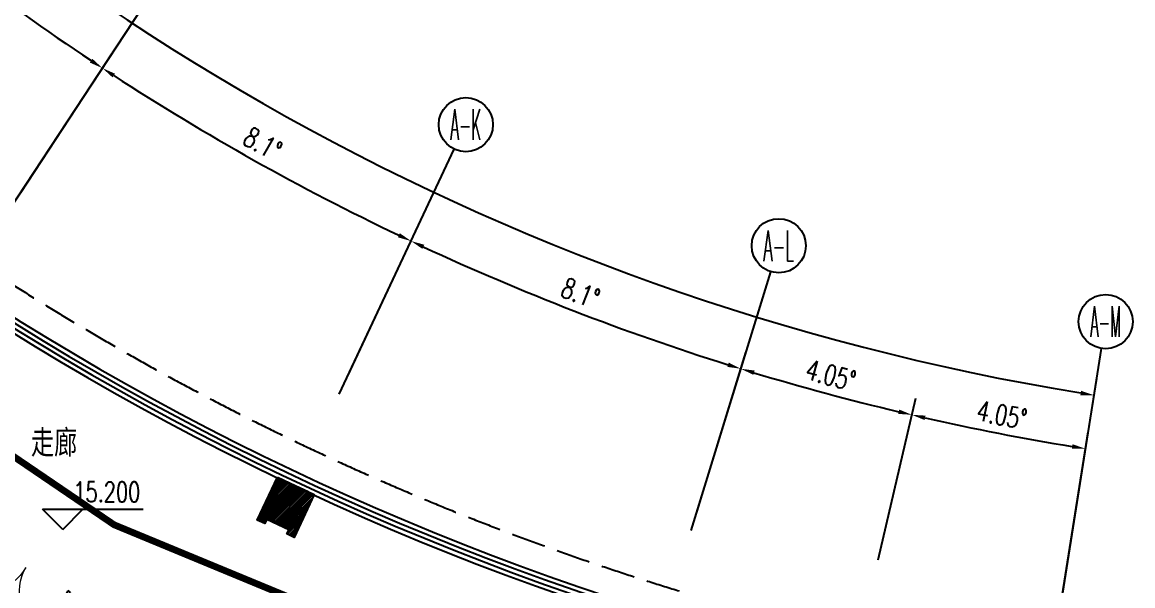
# Model space of a CAD drawing. Extents: x 13680 to 1640314, y -473492 to 65390.
# Drawn here: x 1500121 to 1516529, y -426052 to -417729 of the extents above; entities that cross this region are included whole.
import ezdxf
from ezdxf.enums import TextEntityAlignment as Align

# ---------------------------------------------------------------- set-up
doc = ezdxf.new("R2010")
doc.units = 0
doc.header["$LTSCALE"] = 1000
doc.header["$MEASUREMENT"] = 0
doc.linetypes.add('DASH', pattern=[0.35, 0.25, -0.1])
for name, color, linetype in [('0-桥架', 120, 'Continuous'), ('AXIS', 1, 'Continuous'), ('AXIS_TEXT', 7, 'Continuous'), ('COLUMN', 255, 'Continuous'), ('DIM_ELEV', 3, 'Continuous'), ('LINE', 123, 'Continuous'), ('PUB_HATCH', 8, 'Continuous'), ('PUB_TEXT', 7, 'Continuous'), ('WALL', 255, 'Continuous'), ('WINDOW', 2, 'Continuous')]:
    doc.layers.add(name, color=color, linetype=linetype)
doc.styles.add('-DXTGEDITXT', font='GEDITXT', dxfattribs={"bigfont": 'DXT'})
doc.styles.add('_HZTXT', font='txt.shx', dxfattribs={"width": 0.8, "bigfont": 'HZTXT.shx'})
doc.styles.add('_TCH_AXIS', font='COMPLEX', dxfattribs={"bigfont": 'GBCBIG'})
doc.styles.add('_TCH_DIM', font='SIMPLEX', dxfattribs={"bigfont": 'GBCBIG'})
doc.styles.add('_TCH_DIM_T3', font='SIMPLEX', dxfattribs={"width": 0.705882, "bigfont": 'GBCBIG'})
doc.dimstyles.new('_TCH_ARROW&&100', dxfattribs={"dimtxt": 297.5, "dimasz": 200, "dimexe": 250, "dimexo": 300, "dimgap": 126.25, "dimtad": 1, "dimdec": 0, "dimzin": 0, "dimdsep": 46, "dimtxsty": '_TCH_DIM_T3', "dimcen": 0.09, "dimclrt": 7, "dimazin": 2, "dimtfac": 1, "dimtdec": 0, "dimtix": 1, "dimtmove": 2, "dimatfit": 3, "dimfxl": 1, "dimtolj": 1, "dimtzin": 0, "dimarcsym": 0})

# ---------------------------------------------------------------- blocks, each defined once
blk = doc.blocks.new('*D388')
at = {"layer": 'AXIS', "color": 0, "lineweight": -2, "transparency": 16777216}
for p, q in [((1579164, -403645), (1575914, -403645)), ((1627079, -459746), (1626570, -462956))]:
    blk.add_line(p, q, dxfattribs=at)
blk.add_arc((1635964, -403645), 59800, 180.19165, 260.80826, dxfattribs=at)
at = {"layer": 'AXIS', "color": 0, "transparency": 16777216}
for points in [[(1576131, -403845), (1576198, -403845), (1576164, -403645)], [(1626417, -462645), (1626407, -462710), (1626610, -462709)]]:
    blk.add_solid(points, dxfattribs=at)
at = {"layer": 'Defpoints', "color": 0, "transparency": 16777216}
for p in [(1579464, -403645), (1635964, -403645), (1582682, -430794), (1627126, -459450)]:
    blk.add_point(p, dxfattribs=at)
at = {"layer": 'AXIS', "color": 7, "transparency": 16777216, "insert": (1590701, -442304), "char_height": 297.5, "attachment_point": 5, "rotation": 310.5, "style": '_TCH_DIM_T3'}
blk.add_mtext('\\A1;81°', dxfattribs=at)
blk = doc.blocks.new('*D397')
at = {"layer": 'AXIS', "color": 0, "lineweight": -2, "transparency": 16777216}
for p, q in [((1610041, -433050), (1611661, -431212)), ((1614443, -436409), (1615788, -434361))]:
    blk.add_line(p, q, dxfattribs=at)
blk.add_arc((1635964, -403645), 37000, 228.9097, 236.3903, dxfattribs=at)
at = {"layer": 'AXIS', "color": 0, "transparency": 16777216}
for points in [[(1611624, -431556), (1611668, -431506), (1611496, -431399)], [(1615502, -434432), (1615465, -434488), (1615651, -434570)]]:
    blk.add_solid(points, dxfattribs=at)
at = {"layer": 'Defpoints', "color": 0, "transparency": 16777216}
for p in [(1635964, -403645), (1612830, -432521), (1609843, -433275), (1614278, -436660)]:
    blk.add_point(p, dxfattribs=at)
at = {"layer": 'AXIS', "color": 7, "transparency": 16777216, "insert": (1613684, -432840), "char_height": 297.5, "attachment_point": 5, "rotation": 322.65, "style": '_TCH_DIM_T3'}
blk.add_mtext('\\A1;8.1°', dxfattribs=at)
blk = doc.blocks.new('*D398')
at = {"layer": 'AXIS', "color": 0, "lineweight": -2, "transparency": 16777216}
for p, q in [((1614443, -436409), (1615788, -434361)), ((1619274, -439115), (1620317, -436898))]:
    blk.add_line(p, q, dxfattribs=at)
blk.add_arc((1635964, -403645), 37000, 237.0097, 244.4903, dxfattribs=at)
at = {"layer": 'AXIS', "color": 0, "transparency": 16777216}
for points in [[(1615800, -434707), (1615836, -434652), (1615651, -434570)], [(1620044, -437008), (1620016, -437068), (1620211, -437124)]]:
    blk.add_solid(points, dxfattribs=at)
at = {"layer": 'Defpoints', "color": 0, "transparency": 16777216}
for p in [(1635964, -403645), (1617130, -435493), (1614278, -436660), (1619146, -439386)]:
    blk.add_point(p, dxfattribs=at)
at = {"layer": 'AXIS', "color": 7, "transparency": 16777216, "insert": (1618020, -435688), "char_height": 297.5, "attachment_point": 5, "rotation": 330.75, "style": '_TCH_DIM_T3'}
blk.add_mtext('\\A1;8.1°', dxfattribs=at)
blk = doc.blocks.new('*D399')
at = {"layer": 'AXIS', "color": 0, "lineweight": -2, "transparency": 16777216}
for p, q in [((1619274, -439115), (1620317, -436898)), ((1624438, -441112), (1625158, -438771))]:
    blk.add_line(p, q, dxfattribs=at)
blk.add_arc((1635964, -403645), 37000, 245.1097, 252.5903, dxfattribs=at)
at = {"layer": 'AXIS', "color": 0, "transparency": 16777216}
for points in [[(1620378, -437239), (1620406, -437178), (1620211, -437124)], [(1624904, -438919), (1624884, -438982), (1625085, -439010)]]:
    blk.add_solid(points, dxfattribs=at)
at = {"layer": 'Defpoints', "color": 0, "transparency": 16777216}
for p in [(1635964, -403645), (1621805, -437829), (1619146, -439386), (1624350, -441399)]:
    blk.add_point(p, dxfattribs=at)
at = {"layer": 'AXIS', "color": 7, "transparency": 16777216, "insert": (1622714, -437896), "char_height": 297.5, "attachment_point": 5, "rotation": 338.85, "style": '_TCH_DIM_T3'}
blk.add_mtext('\\A1;8.1°', dxfattribs=at)
blk = doc.blocks.new('*D400')
at = {"layer": 'AXIS', "color": 0, "lineweight": -2, "transparency": 16777216}
for p, q in [((1624438, -441112), (1625158, -438771)), ((1627113, -441833), (1627666, -439446))]:
    blk.add_line(p, q, dxfattribs=at)
blk.add_arc((1635964, -403645), 37000, 253.2097, 256.6403, dxfattribs=at)
at = {"layer": 'AXIS', "color": 0, "transparency": 16777216}
for points in [[(1625267, -439100), (1625286, -439036), (1625085, -439010)], [(1627423, -439612), (1627407, -439676), (1627610, -439690)]]:
    blk.add_solid(points, dxfattribs=at)
at = {"layer": 'Defpoints', "color": 0, "transparency": 16777216}
for p in [(1635964, -403645), (1625921, -439256), (1624350, -441399), (1627045, -442125)]:
    blk.add_point(p, dxfattribs=at)
at = {"layer": 'AXIS', "color": 7, "transparency": 16777216, "insert": (1626413, -439106), "char_height": 297.5, "attachment_point": 5, "rotation": 344.925, "style": '_TCH_DIM_T3'}
blk.add_mtext('\\A1;4.05°', dxfattribs=at)
blk = doc.blocks.new('*D401')
at = {"layer": 'AXIS', "color": 0, "lineweight": -2, "transparency": 16777216}
for p, q in [((1627113, -441833), (1627666, -439446)), ((1629832, -442363), (1630215, -439943))]:
    blk.add_line(p, q, dxfattribs=at)
blk.add_arc((1635964, -403645), 37000, 257.2597, 260.6902, dxfattribs=at)
at = {"layer": 'AXIS', "color": 0, "transparency": 16777216}
for points in [[(1627797, -439767), (1627812, -439702), (1627610, -439690)], [(1629984, -440125), (1629974, -440191), (1630176, -440190)]]:
    blk.add_solid(points, dxfattribs=at)
at = {"layer": 'Defpoints', "color": 0, "transparency": 16777216}
for p in [(1635964, -403645), (1628461, -439877), (1627045, -442125), (1629785, -442659)]:
    blk.add_point(p, dxfattribs=at)
at = {"layer": 'AXIS', "color": 7, "transparency": 16777216, "insert": (1628941, -439693), "char_height": 297.5, "attachment_point": 5, "rotation": 348.9749, "style": '_TCH_DIM_T3'}
blk.add_mtext('\\A1;4.05°', dxfattribs=at)
blk = doc.blocks.new('*D402')
at = {"layer": 'AXIS', "color": 0, "lineweight": -2, "transparency": 16777216}
for p, q in [((1596764, -403645), (1600014, -403645)), ((1629832, -442363), (1630341, -439153))]:
    blk.add_line(p, q, dxfattribs=at)
blk.add_arc((1635964, -403645), 36200, 180.3166, 260.6833, dxfattribs=at)
at = {"layer": 'AXIS', "color": 0, "transparency": 16777216}
for points in [[(1599732, -403845), (1599798, -403845), (1599764, -403645)], [(1630109, -439335), (1630099, -439401), (1630301, -439400)]]:
    blk.add_solid(points, dxfattribs=at)
at = {"layer": 'Defpoints', "color": 0, "transparency": 16777216}
for p in [(1596464, -403645), (1635964, -403645), (1603710, -420080), (1629785, -442659)]:
    blk.add_point(p, dxfattribs=at)
at = {"layer": 'AXIS', "color": 7, "transparency": 16777216, "insert": (1608647, -426977), "char_height": 297.5, "attachment_point": 5, "rotation": 310.5, "style": '_TCH_DIM_T3'}
blk.add_mtext('\\A1;81°', dxfattribs=at)
blk = doc.blocks.new('A$C58E3357E')
at = {"layer": 'WALL'}
h = blk.add_hatch(dxfattribs=at)
h.set_pattern_fill('ANSI31', color=8, scale=15)
h.set_pattern_definition([(45, (0, 0), (-16.83798, 16.83798), [])])
h.paths.add_polyline_path([(-33851, 35032), (-33935, 35626), (-34628, 35527), (-34611, 35409), (-34542, 35419), (-34491, 35062), (-34560, 35052), (-34544, 34933)])
h.paths.add_polyline_path([(-22302, 12080), (-22723, 12508), (-23222, 12016), (-23138, 11931), (-23088, 11980), (-22836, 11724), (-22886, 11674), (-22801, 11589)])
h.paths.add_polyline_path([(-26096, 16456), (-26452, 16939), (-27015, 16523), (-26944, 16426), (-26888, 16468), (-26674, 16179), (-26730, 16137), (-26659, 16040)])
h.paths.add_polyline_path([(-16012, 6927), (-15511, 6598), (-15895, 6013), (-15995, 6079), (-15957, 6137), (-16258, 6335), (-16296, 6276), (-16396, 6342)])
h.paths.add_polyline_path([(-5588, 1946), (-5014, 1770), (-5220, 1101), (-5335, 1136), (-5314, 1203), (-5658, 1309), (-5679, 1242), (-5793, 1277)])
h.paths.add_polyline_path([(-20633, 10502), (-20183, 10105), (-20646, 9580), (-20736, 9659), (-20690, 9712), (-20960, 9950), (-21006, 9897), (-21096, 9976)])
h.paths.add_polyline_path([(-11022, 4089), (-10479, 3834), (-10777, 3200), (-10885, 3252), (-10856, 3315), (-11181, 3468), (-11211, 3405), (-11320, 3456)])
h.paths.add_polyline_path([(-30560, 23957), (-30807, 24504), (-31445, 24216), (-31395, 24107), (-31331, 24136), (-31183, 23807), (-31247, 23779), (-31198, 23669)])
h.paths.add_polyline_path([(-27751, 18834), (-28073, 19341), (-28664, 18966), (-28600, 18865), (-28541, 18902), (-28348, 18598), (-28407, 18561), (-28342, 18459)])
h.paths.add_polyline_path([(-32583, 29330), (-32751, 29906), (-33423, 29711), (-33389, 29595), (-33322, 29615), (-33222, 29269), (-33289, 29250), (-33255, 29135)])
at = {"layer": 'WALL', "color": 2}
blk.add_lwpolyline([(-11022, 4089), (-10479, 3834), (-10777, 3200), (-10885, 3252), (-10856, 3315), (-11181, 3468), (-11211, 3405), (-11320, 3456), (-11022, 4089)], dxfattribs=at)
blk = doc.blocks.new('_FZHK')
blk.add_lwpolyline([(-0.5, -0.5), (0.5, -0.5), (0.5, 0.5), (-0.5, 0.5)], close=True)
blk = doc.blocks.new('$DorLib2D$00000002')
for p, q in [((-0.5, 0), (-0.5, 0.4875)), ((-0.475, 0.4875), (-0.5, 0.4875)), ((-0.475, 0), (-0.475, 0.4875)), ((0.475, 0), (0.475, 0.4875)), ((0.475, 0.4875), (0.5, 0.4875)), ((0.5, 0), (0.5, 0.4875)), ((-0.5, 0), (-0.475, 0)), ((0.5, 0), (0.475, 0))]:
    blk.add_line(p, q)
at = {"lineweight": 13}
for centre, start, end in [((-0.4875, 0), 0, 88.53072), ((0.4875, 0), 91.46928, 180)]:
    blk.add_arc(centre, 0.4875, start, end, dxfattribs=at)
blk = doc.blocks.new('5FX')
at = {"layer": 'PUB_HATCH', "linetype": 'ByBlock'}
blk.add_hatch(color=256, dxfattribs=at).paths.add_polyline_path([(1618688.4, -440828.4), (1618326.5, -440658.1), (1618071, -441201), (1618433, -441371.3)])
at = {"layer": 'AXIS'}
for p, q in [((1614278, -436659.7), (1616474.1, -433316.5)), ((1619146.1, -439386), (1620849.3, -435766.7)), ((1624349.8, -441399.1), (1625526, -437576)), ((1629785.2, -442659), (1630410.9, -438708.2))]:
    blk.add_line(p, q, dxfattribs=at)
for centre in [(1621019.6, -435404.7), (1625643.6, -437193.7), (1630473.5, -438313.2)]:
    blk.add_circle(centre, 400, dxfattribs=at)
at = {"layer": 'DIM_ELEV'}
for p, q in [((1615063.5, -441382.2), (1614763.5, -441082.2)), ((1614763.5, -441082.2), (1616250.5, -441082.2)), ((1615063.5, -441382.2), (1615363.5, -441082.2))]:
    blk.add_line(p, q, dxfattribs=at)
at = {"layer": 'LINE', "linetype": 'DASH', "ltscale": 2}
for radius, start, end in [(55400, 179.17262, 261.82632), (40400, 178.86539, 262.13356)]:
    blk.add_arc((1635964.4, -403645.3), radius, start, end, dxfattribs=at)
at = {"layer": 'WINDOW'}
for radius, start, end in [(40800, 179.43829, 261.56064), (41000, 179.72053, 261.27841), (40933, 179.62629, 261.37265), (40867, 179.53315, 261.46579)]:
    blk.add_arc((1635964.4, -403645.3), radius, start, end, dxfattribs=at)
at = {"layer": 'COLUMN', "xscale": 400.0000000000268, "yscale": 599.9999999999907, "zscale": 599.9999999999907, "rotation": 334.7999999422598}
blk.add_blockref('_FZHK', (1618379.7, -441014.7), dxfattribs=at)
at = {"layer": 'WINDOW', "linetype": 'ByBlock'}
blk.add_blockref('A$C58E3357E', (1629259.2, -444701.9), dxfattribs=at)
at = {"layer": 'WINDOW', "xscale": 1500, "yscale": -1500, "zscale": 1500, "rotation": 330.7511944295898}
blk.add_blockref('$DorLib2D$00000002', (1614517.9, -441942.7), dxfattribs=at)
at = {"layer": 'AXIS_TEXT', "style": '_TCH_AXIS'}
for s, width, p, p2 in [('A-K', 0.318182, (1620793.3, -435631), (1621245.8, -435631)), ('A-L', 0.33871, (1625417.3, -437419.9), (1625869.9, -437419.9)), ('A-M', 0.308824, (1630247.2, -438539.4), (1630699.8, -438539.4))]:
    blk.add_text(s, height=452.55, dxfattribs=dict(at, width=width)).set_placement(p, p2, align=Align.FIT)
at = {"layer": 'PUB_TEXT', "linetype": 'Continuous', "ltscale": 1.1, "style": '-DXTGEDITXT', "width": 0.9}
blk.add_text('走廊', height=400, dxfattribs=at).set_placement((1614595.1, -440308.7))
at = {"layer": 'PUB_TEXT', "style": '_TCH_DIM', "width": 0.705882}
blk.add_text('15.200', height=297.5, dxfattribs=at).set_placement((1615220.5, -440977.2))
at = {"layer": 'WALL', "color": 2, "style": '_HZTXT', "width": 0.8, "flags": 8}
blk.add_attdef('北', text='', height=500, rotation=8, dxfattribs=at).set_placement((1578097.3, -399276.5), align=Align.MIDDLE)
at = {"layer": 'AXIS'}
for base, p1, p2, picture, middle in [((1582682.2, -430793.9), (1579464.4, -403645.3), (1627125.8, -459449.7), '*D388', (1590701.2, -442303.7)), ((1603710, -420079.8), (1596464.4, -403645.3), (1629785.2, -442659), '*D402', (1608646.8, -426976.7)), ((1612830.4, -432521.2), (1609842.6, -433274.7), (1614278, -436659.7), '*D397', (1613684, -432839.6)), ((1617129.9, -435492.8), (1614278, -436659.7), (1619146.1, -439386), '*D398', (1618019.8, -435687.7)), ((1621805.1, -437828.9), (1619146.1, -439386), (1624349.8, -441399.1), '*D399', (1622713.6, -437896.5)), ((1625921.1, -439256.2), (1624349.8, -441399.1), (1627045.3, -442125.2), '*D400', (1626412.9, -439106.5)), ((1628461.3, -439876.6), (1627045.3, -442125.2), (1629785.2, -442659), '*D401', (1628941.2, -439692.5))]:
    dim = blk.add_angular_dim_3p(base=base, center=(1635964.4, -403645.3), p1=p1, p2=p2, dimstyle='_TCH_ARROW&&100', dxfattribs=at)
    dim.commit()
    dim.dimension.update_dxf_attribs({"geometry": picture, "text_midpoint": middle})

msp = doc.modelspace()

# ---------------------------------------------------------------- linework, layer by layer
at = {"layer": '0-桥架', "color": 120, "const_width": 100}
msp.add_lwpolyline([(1478858.151, -392146.884), (1480571.16, -399375.901), (1482992.648, -406232.666), (1489010.113, -415171.942), (1495277, -420935.87), (1501478.447, -425151.137), (1509750.267, -428572.371)], dxfattribs=at)

# ---------------------------------------------------------------- block references
msp.add_blockref('5FX', (-114344.346, 16162.546))

doc.saveas('drawing.dxf')
